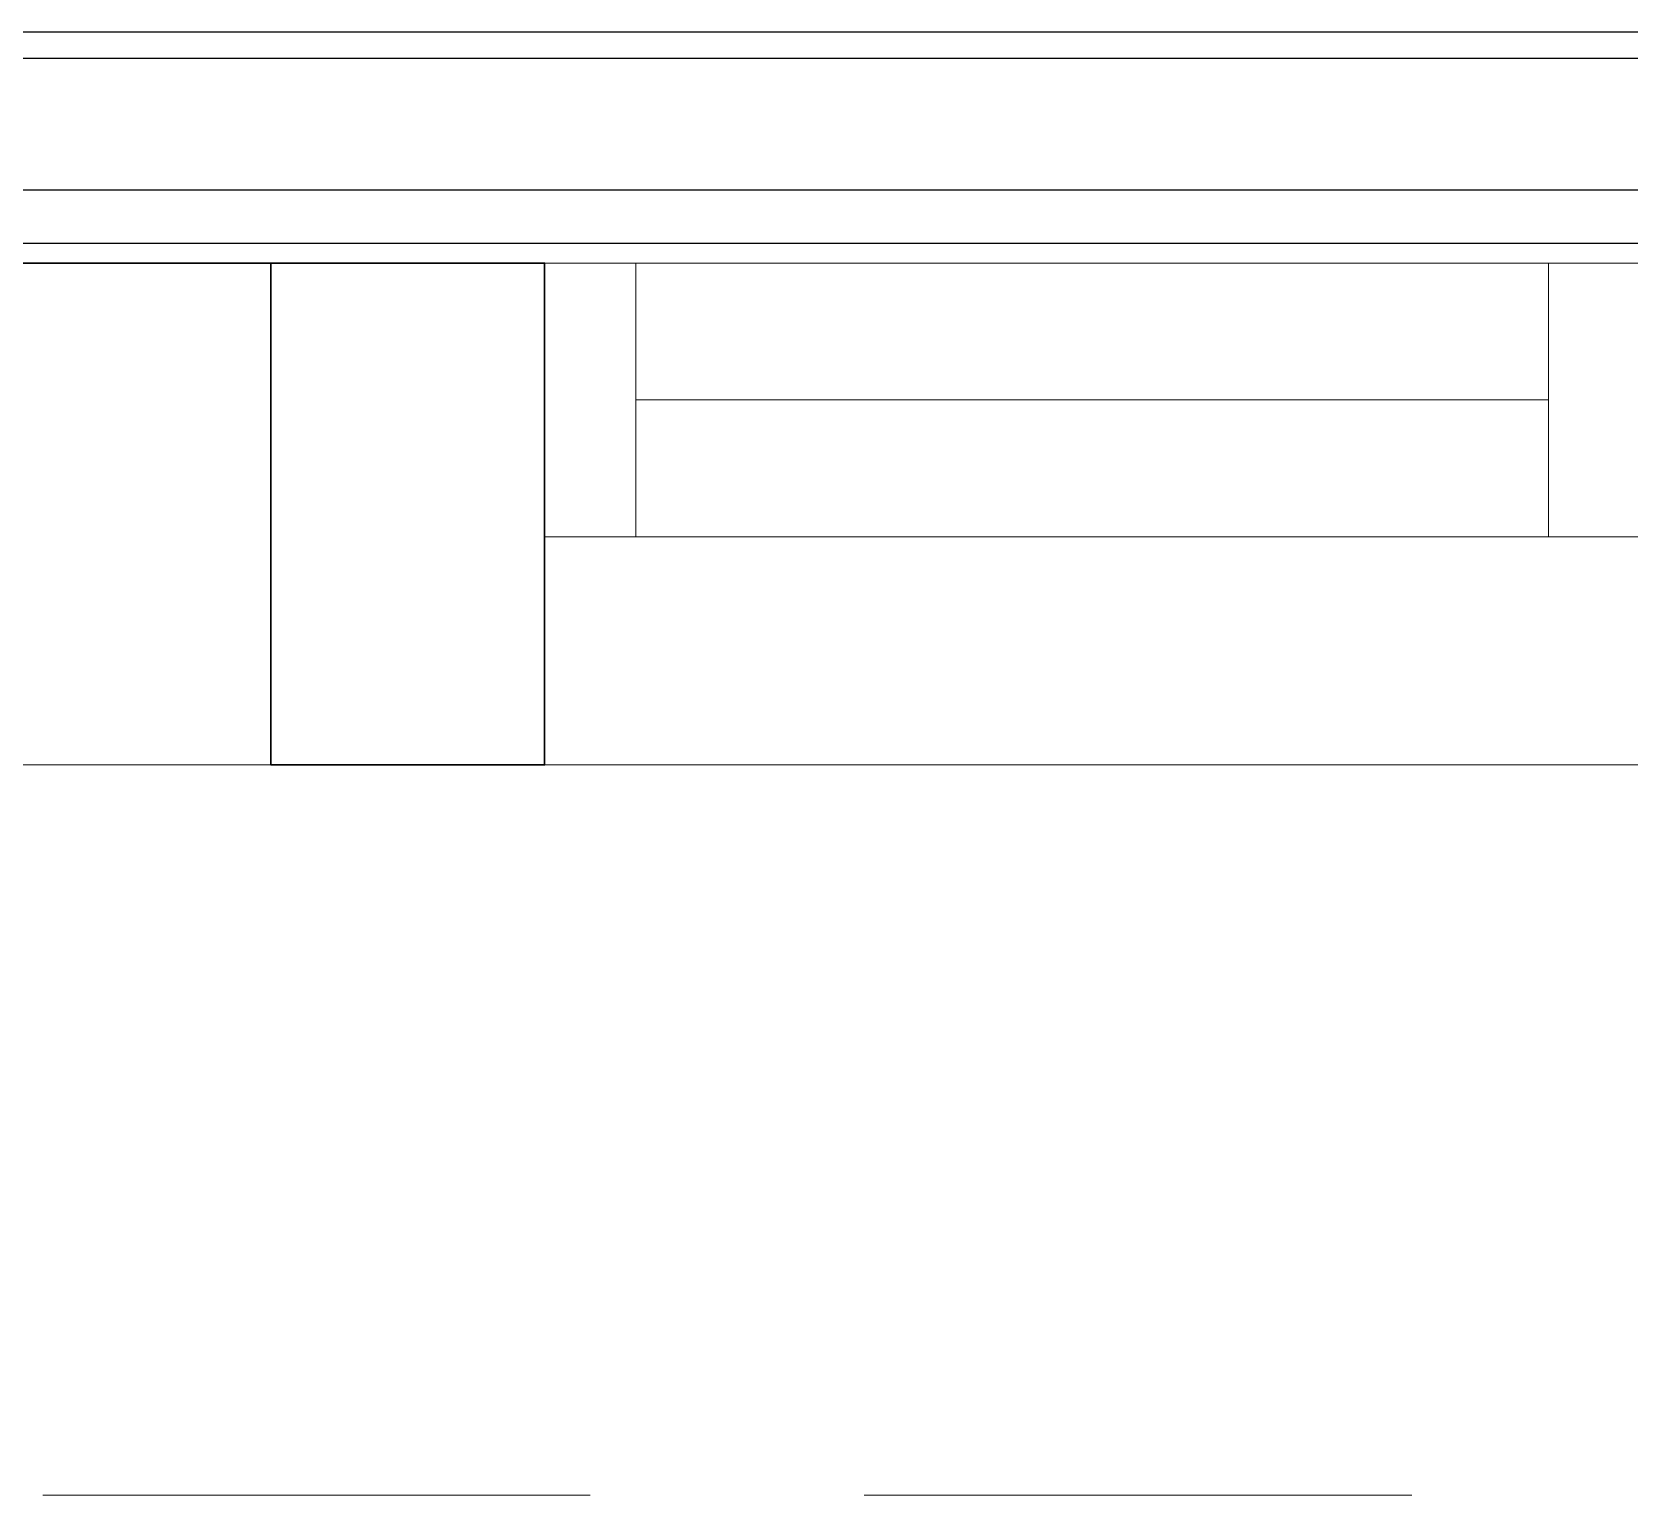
# Model space of a CAD drawing. Header units: inches. Extents: x 14 to 94880, y -4 to 65361.
# Drawn here: x 20634 to 21509, y 22098 to 22900 of the extents above; entities that cross this region are included whole.
import ezdxf

# ---------------------------------------------------------------- set-up
doc = ezdxf.new("R2010")
doc.units = ezdxf.units.IN
doc.header["$MEASUREMENT"] = 0
doc.linetypes.add('HIDDEN', pattern=[0.375, 0.25, -0.125])
doc.layers.add('Edges', color=7, linetype='Continuous')
for name, color, linetype, lineweight in [('LW', 8, 'Continuous', 20), ('wall', 8, 'Continuous', 30), ('WIN', 8, 'Continuous', 18)]:
    doc.layers.add(name, color=color, linetype=linetype, lineweight=lineweight)

# ---------------------------------------------------------------- blocks, each defined once
blk = doc.blocks.new('AW30')
at = {"layer": 'wall'}
blk.add_lwpolyline([(-2473393.39, -914141.48), (-2473243.39, -914141.48), (-2473243.39, -913866.48), (-2473393.39, -913866.48)], close=True, dxfattribs=at)
at = {"layer": 'WIN', "color": 1}
for p, q in [((-2473243.39, -913866.48), (-2472643.39, -913866.48)), ((-2473193.39, -913941.48), (-2472693.39, -913941.48)), ((-2473218.39, -914016.48), (-2472643.39, -914016.48))]:
    blk.add_line(p, q, dxfattribs=at)
at = {"layer": 'WIN', "color": 2}
blk.add_line((-2473243.39, -914141.48), (-2472643.39, -914141.48), dxfattribs=at)
at = {"layer": 'WIN', "color": 1}
for points in [[(-2473243.39, -914016.48), (-2473193.39, -914016.48), (-2473193.39, -913866.48), (-2473243.39, -913866.48)], [(-2472693.39, -914016.48), (-2472643.39, -914016.48), (-2472643.39, -913866.48), (-2472693.39, -913866.48)]]:
    blk.add_lwpolyline(points, close=True, dxfattribs=at)
blk = doc.blocks.new('air con')
at = {"layer": 'Edges'}
for p, q in [((71.402, 41.898), (152.402, 41.898)), ((71.402, 41.095), (152.402, 41.095)), ((71.402, 39.122), (152.402, 39.122)), ((152.402, 38.724), (71.402, 38.724))]:
    blk.add_line(p, q, dxfattribs=at)
blk = doc.blocks.new('1.5HP AIR CONDITION')
at = {"xscale": 36.51607049631966, "yscale": 36.51607049631966, "zscale": 36.51607049631966}
blk.add_blockref('air con', (-4086.23, -544.01), dxfattribs=at)

msp = doc.modelspace()

# ---------------------------------------------------------------- linework, layer by layer
at = {"layer": 'LW', "linetype": 'HIDDEN', "ltscale": 1200}
msp.add_line((19290.15, 22098.43), (22090.15, 22098.43), dxfattribs=at)
at = {"layer": 'wall'}
msp.add_line((20915.15, 22773.43), (20465.15, 22773.43), dxfattribs=at)
at = {"layer": 'WIN'}
msp.add_line((19290.15, 22498.43), (22090.15, 22498.43), dxfattribs=at)

# ---------------------------------------------------------------- block references
at = {"rotation": 180}
msp.add_blockref('1.5HP AIR CONDITION', (20894.27, 23770.04), dxfattribs=at)
at = {"layer": 'WIN'}
msp.add_blockref('AW30', (2494158.54, 936639.91), dxfattribs=at)

doc.saveas('drawing.dxf')
